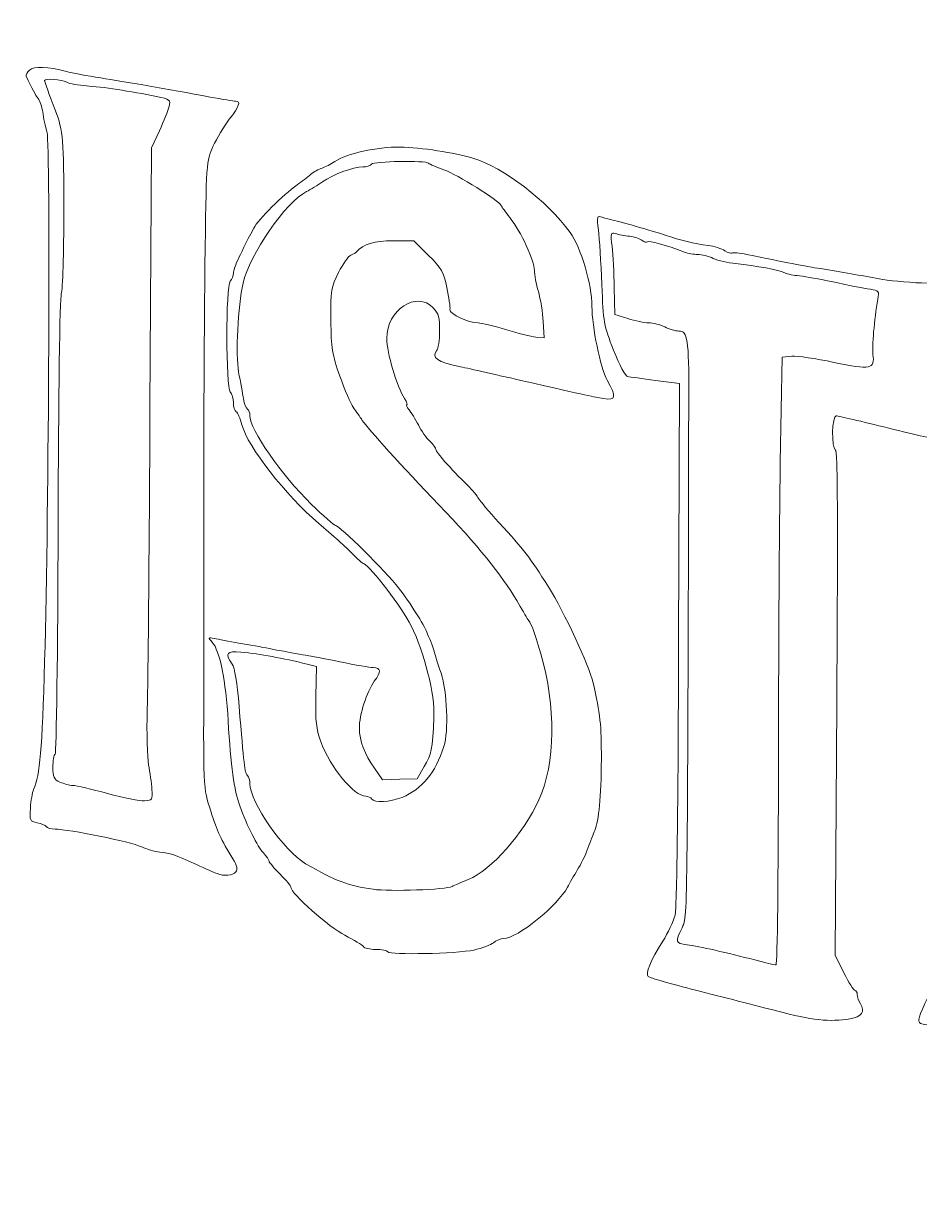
# Model space of a CAD drawing. Header units: centimetres. Extents: x -13.7 to 13.7, y -19.1 to 19.1.
# Drawn here: x 10.187 to 11.219, y -16.17 to -14.821 of the extents above; entities that cross this region are included whole.
import ezdxf

# ---------------------------------------------------------------- set-up
doc = ezdxf.new("R2010")
doc.units = ezdxf.units.CM
doc.header["$MEASUREMENT"] = 0
doc.layers.add('layer 1', color=7, linetype='Continuous')

msp = doc.modelspace()

# ---------------------------------------------------------------- linework, layer by layer
at = {"layer": 'layer 1', "lineweight": 9}
msp.add_open_spline([(8.04286, -12.09236), (8.04286, -12.09236), (8.04286, -17.0864), (8.04286, -17.0864), (8.04286, -17.0864), (8.04286, -17.0864), (9.95907, -17.0864), (9.95907, -17.0864), (9.95907, -17.0864), (9.96436, -17.32691), (10.16087, -17.51919), (10.40144, -17.51936), (10.40144, -17.51936), (10.64204, -17.5191), (10.83838, -17.32683), (10.84375, -17.0864), (10.84375, -17.0864), (10.84375, -17.0864), (12.78672, -17.0864), (12.78672, -17.0864), (12.78672, -17.0864), (12.78672, -17.0864), (12.78672, -12.09236), (12.78672, -12.09236), (12.78672, -12.09236), (12.78672, -12.09236), (8.04286, -12.09236), (8.04286, -12.09236)], degree=3, knots=[0, 0, 0, 0, 0.125, 0.125, 0.125, 0.125, 0.25, 0.25, 0.25, 0.25, 0.375, 0.375, 0.375, 0.375, 0.5, 0.5, 0.5, 0.5, 0.625, 0.625, 0.625, 0.625, 0.75, 0.75, 0.75, 0.75, 1, 1, 1, 1], dxfattribs=at)
at = {"layer": 'layer 1', "color": 2, "lineweight": 9}
for points, knots in [([(10.40967, -15.80028), (10.40706, -15.7993), (10.3964, -15.79459), (10.38599, -15.78986), (10.38599, -15.78986), (10.36028, -15.77816), (10.35614, -15.77676), (10.34368, -15.77547), (10.34368, -15.77547), (10.33775, -15.7749), (10.32798, -15.77205), (10.32204, -15.7692), (10.32204, -15.7692), (10.31089, -15.76391), (10.23864, -15.74918), (10.2231, -15.74901), (10.2231, -15.74901), (10.21837, -15.74901), (10.21383, -15.74772), (10.21294, -15.74618), (10.21294, -15.74618), (10.21196, -15.7447), (10.20723, -15.74268), (10.20244, -15.7417), (10.20244, -15.7417), (10.19413, -15.74008), (10.19373, -15.73918), (10.19463, -15.72477), (10.19463, -15.72477), (10.19519, -15.7164), (10.1969, -15.70671), (10.19836, -15.70321), (10.19836, -15.70321), (10.20586, -15.68571), (10.20812, -15.65929), (10.21106, -15.55506), (10.21106, -15.55506), (10.21594, -15.38403), (10.2179, -14.96198), (10.21383, -14.9467), (10.21383, -14.9467), (10.21196, -14.93978), (10.20975, -14.92911), (10.20886, -14.92301), (10.20886, -14.92301), (10.20796, -14.91699), (10.20552, -14.90991), (10.2035, -14.90731), (10.2035, -14.90731), (10.20039, -14.90333), (10.19665, -14.89624), (10.1899, -14.88152), (10.1899, -14.88152), (10.18942, -14.88037), (10.19104, -14.87729), (10.19365, -14.87477), (10.19365, -14.87477), (10.19861, -14.86979), (10.21472, -14.87038), (10.23629, -14.87623), (10.23629, -14.87623), (10.24239, -14.87785), (10.26012, -14.88119), (10.27565, -14.88363), (10.27565, -14.88363), (10.30356, -14.88787), (10.35182, -14.89633), (10.40177, -14.9056), (10.40177, -14.9056), (10.41569, -14.9082), (10.42879, -14.91033), (10.43098, -14.91041), (10.43098, -14.91041), (10.43741, -14.91049), (10.43554, -14.91585), (10.42383, -14.93124), (10.42383, -14.93124), (10.41773, -14.9392), (10.40925, -14.95328), (10.40502, -14.96263), (10.40502, -14.96263), (10.39729, -14.97939), (10.39729, -14.98037), (10.39575, -15.10023), (10.39575, -15.10023), (10.39494, -15.16661), (10.39429, -15.29256), (10.39444, -15.38011), (10.39444, -15.38011), (10.39461, -15.46768), (10.39461, -15.54495), (10.39461, -15.55195), (10.39461, -15.55195), (10.3938, -15.70394), (10.39363, -15.70125), (10.40242, -15.72818), (10.40242, -15.72818), (10.41039, -15.75276), (10.41381, -15.76033), (10.42798, -15.78345), (10.42798, -15.78345), (10.43285, -15.79148), (10.43375, -15.7954), (10.43123, -15.7984), (10.43123, -15.7984), (10.42773, -15.80265), (10.41812, -15.80346), (10.40967, -15.80028)], [0, 0, 0, 0, 0.0357143, 0.0357143, 0.0357143, 0.0357143, 0.0714286, 0.0714286, 0.0714286, 0.0714286, 0.1071429, 0.1071429, 0.1071429, 0.1071429, 0.1428571, 0.1428571, 0.1428571, 0.1428571, 0.1785714, 0.1785714, 0.1785714, 0.1785714, 0.2142857, 0.2142857, 0.2142857, 0.2142857, 0.25, 0.25, 0.25, 0.25, 0.2857143, 0.2857143, 0.2857143, 0.2857143, 0.3214286, 0.3214286, 0.3214286, 0.3214286, 0.3571429, 0.3571429, 0.3571429, 0.3571429, 0.3928571, 0.3928571, 0.3928571, 0.3928571, 0.4285714, 0.4285714, 0.4285714, 0.4285714, 0.4642857, 0.4642857, 0.4642857, 0.4642857, 0.5, 0.5, 0.5, 0.5, 0.5357143, 0.5357143, 0.5357143, 0.5357143, 0.5714286, 0.5714286, 0.5714286, 0.5714286, 0.6071429, 0.6071429, 0.6071429, 0.6071429, 0.6428571, 0.6428571, 0.6428571, 0.6428571, 0.6785714, 0.6785714, 0.6785714, 0.6785714, 0.7142857, 0.7142857, 0.7142857, 0.7142857, 0.75, 0.75, 0.75, 0.75, 0.7857143, 0.7857143, 0.7857143, 0.7857143, 0.8214286, 0.8214286, 0.8214286, 0.8214286, 0.8571429, 0.8571429, 0.8571429, 0.8571429, 0.8928571, 0.8928571, 0.8928571, 0.8928571, 0.9285714, 0.9285714, 0.9285714, 0.9285714, 1, 1, 1, 1]), ([(10.33464, -15.70321), (10.33416, -15.69629), (10.33245, -15.68353), (10.33083, -15.6749), (10.33083, -15.6749), (10.3292, -15.6662), (10.32854, -15.63779), (10.32929, -15.61183), (10.32929, -15.61183), (10.33018, -15.5858), (10.33156, -15.42944), (10.33245, -15.26434), (10.33245, -15.26434), (10.33245, -15.26434), (10.33416, -14.96411), (10.33416, -14.96411), (10.33416, -14.96411), (10.33416, -14.96411), (10.34335, -14.94441), (10.34335, -14.94441), (10.34335, -14.94441), (10.34833, -14.93351), (10.35336, -14.92097), (10.35451, -14.91651), (10.35451, -14.91651), (10.35636, -14.90885), (10.35564, -14.9082), (10.33977, -14.90495), (10.33977, -14.90495), (10.31056, -14.89885), (10.27632, -14.89373), (10.25914, -14.89275), (10.25914, -14.89275), (10.25012, -14.89219), (10.23987, -14.89031), (10.23652, -14.88852), (10.23652, -14.88852), (10.23041, -14.88518), (10.21106, -14.88387), (10.21106, -14.88673), (10.21106, -14.88673), (10.21106, -14.88802), (10.21635, -14.9026), (10.22358, -14.92147), (10.22358, -14.92147), (10.23228, -14.94409), (10.23318, -14.9549), (10.23318, -15.03732), (10.23318, -15.03732), (10.23318, -15.08516), (10.23181, -15.12781), (10.23026, -15.13203), (10.23026, -15.13203), (10.22856, -15.13643), (10.22699, -15.25051), (10.2266, -15.40029), (10.2266, -15.40029), (10.22619, -15.54366), (10.22464, -15.66172), (10.22319, -15.66262), (10.22319, -15.66262), (10.22173, -15.66351), (10.22058, -15.67026), (10.22058, -15.67768), (10.22058, -15.67768), (10.22058, -15.68905), (10.22179, -15.69174), (10.22864, -15.69484), (10.22864, -15.69484), (10.23302, -15.69686), (10.23978, -15.69857), (10.2436, -15.69873), (10.2436, -15.69873), (10.24735, -15.69882), (10.26541, -15.70296), (10.28363, -15.70794), (10.28363, -15.70794), (10.30186, -15.7129), (10.32098, -15.71673), (10.32619, -15.7164), (10.32619, -15.7164), (10.33514, -15.7159), (10.33554, -15.71525), (10.33472, -15.70321), (10.33472, -15.70321), (10.33472, -15.70321), (10.33464, -15.70321), (10.33464, -15.70321)], [0, 0, 0, 0, 0.0434783, 0.0434783, 0.0434783, 0.0434783, 0.0869565, 0.0869565, 0.0869565, 0.0869565, 0.1304348, 0.1304348, 0.1304348, 0.1304348, 0.173913, 0.173913, 0.173913, 0.173913, 0.2173913, 0.2173913, 0.2173913, 0.2173913, 0.2608696, 0.2608696, 0.2608696, 0.2608696, 0.3043478, 0.3043478, 0.3043478, 0.3043478, 0.3478261, 0.3478261, 0.3478261, 0.3478261, 0.3913043, 0.3913043, 0.3913043, 0.3913043, 0.4347826, 0.4347826, 0.4347826, 0.4347826, 0.4782609, 0.4782609, 0.4782609, 0.4782609, 0.5217391, 0.5217391, 0.5217391, 0.5217391, 0.5652174, 0.5652174, 0.5652174, 0.5652174, 0.6086957, 0.6086957, 0.6086957, 0.6086957, 0.6521739, 0.6521739, 0.6521739, 0.6521739, 0.6956522, 0.6956522, 0.6956522, 0.6956522, 0.7391304, 0.7391304, 0.7391304, 0.7391304, 0.7826087, 0.7826087, 0.7826087, 0.7826087, 0.826087, 0.826087, 0.826087, 0.826087, 0.8695652, 0.8695652, 0.8695652, 0.8695652, 0.9130435, 0.9130435, 0.9130435, 0.9130435, 1, 1, 1, 1]), ([(10.6064, -15.89034), (10.6055, -15.88888), (10.59926, -15.88768), (10.59248, -15.88768), (10.59248, -15.88768), (10.58574, -15.88768), (10.57938, -15.8862), (10.57826, -15.88441), (10.57826, -15.88441), (10.5772, -15.88261), (10.5676, -15.87676), (10.55693, -15.87139), (10.55693, -15.87139), (10.53904, -15.86237), (10.49477, -15.82306), (10.49477, -15.81623), (10.49477, -15.81623), (10.49477, -15.81469), (10.48915, -15.80777), (10.48224, -15.80086), (10.48224, -15.80086), (10.47541, -15.79401), (10.46972, -15.78726), (10.46963, -15.78588), (10.46963, -15.78588), (10.46963, -15.78449), (10.46662, -15.78026), (10.46303, -15.77636), (10.46303, -15.77636), (10.45637, -15.76937), (10.44424, -15.74521), (10.43579, -15.72217), (10.43579, -15.72217), (10.42935, -15.70453), (10.42537, -15.6758), (10.42252, -15.62446), (10.42252, -15.62446), (10.41984, -15.57768), (10.41292, -15.54341), (10.40413, -15.53364), (10.40413, -15.53364), (10.39909, -15.52812), (10.39917, -15.52787), (10.40659, -15.52941), (10.40659, -15.52941), (10.4109, -15.53022), (10.42358, -15.5326), (10.43489, -15.53462), (10.43489, -15.53462), (10.44612, -15.53658), (10.46174, -15.53943), (10.46955, -15.54097), (10.46955, -15.54097), (10.49534, -15.54585), (10.50894, -15.54839), (10.51365, -15.54903), (10.51365, -15.54903), (10.51625, -15.54935), (10.5331, -15.55262), (10.55108, -15.55626), (10.55108, -15.55626), (10.56906, -15.55993), (10.5863, -15.56295), (10.58949, -15.56295), (10.58949, -15.56295), (10.59876, -15.56295), (10.59917, -15.56757), (10.59086, -15.57874), (10.59086, -15.57874), (10.58207, -15.59078), (10.57353, -15.61738), (10.57361, -15.63283), (10.57361, -15.63283), (10.5737, -15.64716), (10.57964, -15.66278), (10.59094, -15.67872), (10.59094, -15.67872), (10.59094, -15.67872), (10.60038, -15.69207), (10.60038, -15.69207), (10.60038, -15.69207), (10.60038, -15.69207), (10.62023, -15.69159), (10.62023, -15.69159), (10.62023, -15.69159), (10.62023, -15.69159), (10.64016, -15.69109), (10.64016, -15.69109), (10.64016, -15.69109), (10.64016, -15.69109), (10.64839, -15.67701), (10.64839, -15.67701), (10.64839, -15.67701), (10.6566, -15.66301), (10.65766, -15.65789), (10.65953, -15.6199), (10.65953, -15.6199), (10.66076, -15.59442), (10.64856, -15.5452), (10.63333, -15.51477), (10.63333, -15.51477), (10.62342, -15.49476), (10.58639, -15.44626), (10.57907, -15.44358), (10.57907, -15.44358), (10.57728, -15.44293), (10.57101, -15.43739), (10.56508, -15.43128), (10.56508, -15.43128), (10.55922, -15.42518), (10.54197, -15.40973), (10.52692, -15.39696), (10.52692, -15.39696), (10.48842, -15.36426), (10.44514, -15.30869), (10.43831, -15.2833), (10.43831, -15.2833), (10.43635, -15.27605), (10.43335, -15.26922), (10.43164, -15.26815), (10.43164, -15.26815), (10.42993, -15.2672), (10.42854, -15.26238), (10.42854, -15.25765), (10.42854, -15.25765), (10.42854, -15.25295), (10.42692, -15.2474), (10.42487, -15.24539), (10.42487, -15.24539), (10.41975, -15.24018), (10.41966, -15.12301), (10.42487, -15.1178), (10.42487, -15.1178), (10.42692, -15.11577), (10.42862, -15.11145), (10.42862, -15.10829), (10.42862, -15.10829), (10.42862, -15.10308), (10.43383, -15.09144), (10.45189, -15.05678), (10.45189, -15.05678), (10.45702, -15.04684), (10.48582, -15.01811), (10.50209, -15.00658), (10.50209, -15.00658), (10.50707, -15.00317), (10.51398, -14.99787), (10.51748, -14.99485), (10.51748, -14.99485), (10.52107, -14.99194), (10.52692, -14.98852), (10.53067, -14.98737), (10.53067, -14.98737), (10.53431, -14.98623), (10.54091, -14.9829), (10.54523, -14.97996), (10.54523, -14.97996), (10.55914, -14.97061), (10.5938, -14.96296), (10.6209, -14.96329), (10.6209, -14.96329), (10.64366, -14.96361), (10.68395, -14.96979), (10.70444, -14.97606), (10.70444, -14.97606), (10.74025, -14.98712), (10.78924, -15.02456), (10.81665, -15.06182), (10.81665, -15.06182), (10.82869, -15.07825), (10.84154, -15.12212), (10.84154, -15.14668), (10.84154, -15.14668), (10.84154, -15.17028), (10.85131, -15.21748), (10.85912, -15.23162), (10.85912, -15.23162), (10.8701, -15.25149), (10.86937, -15.2553), (10.85489, -15.25295), (10.85489, -15.25295), (10.84179, -15.25082), (10.84171, -15.25082), (10.75962, -15.23204), (10.75962, -15.23204), (10.72748, -15.22464), (10.69559, -15.21748), (10.68865, -15.21608), (10.68865, -15.21608), (10.66393, -15.21104), (10.6562, -15.20575), (10.66256, -15.1981), (10.66256, -15.1981), (10.66441, -15.19583), (10.66605, -15.1855), (10.66612, -15.17524), (10.66612, -15.17524), (10.6662, -15.15978), (10.66499, -15.15515), (10.65881, -15.14855), (10.65881, -15.14855), (10.6396, -15.12814), (10.60511, -15.15084), (10.60511, -15.18388), (10.60511, -15.18388), (10.60511, -15.19973), (10.61706, -15.23985), (10.62569, -15.25303), (10.62569, -15.25303), (10.62829, -15.25709), (10.62952, -15.26034), (10.62838, -15.26034), (10.62838, -15.26034), (10.62714, -15.26034), (10.62829, -15.26286), (10.63081, -15.26588), (10.63081, -15.26588), (10.63333, -15.2689), (10.63814, -15.27677), (10.64156, -15.28338), (10.64156, -15.28338), (10.64489, -15.28996), (10.65091, -15.29844), (10.65475, -15.30208), (10.65475, -15.30208), (10.65864, -15.30575), (10.66189, -15.31014), (10.66189, -15.31177), (10.66189, -15.31177), (10.66189, -15.31471), (10.67841, -15.33341), (10.69843, -15.35317), (10.69843, -15.35317), (10.7038, -15.35847), (10.70949, -15.36515), (10.71104, -15.36807), (10.71104, -15.36807), (10.71259, -15.37092), (10.72308, -15.38338), (10.7344, -15.39564), (10.7344, -15.39564), (10.76385, -15.42787), (10.76987, -15.43568), (10.79134, -15.46986), (10.79134, -15.46986), (10.80965, -15.49907), (10.83812, -15.56009), (10.84285, -15.58036), (10.84285, -15.58036), (10.85114, -15.61623), (10.85254, -15.62924), (10.85237, -15.66855), (10.85237, -15.66855), (10.85212, -15.71273), (10.84968, -15.73868), (10.84481, -15.75058), (10.84481, -15.75058), (10.84333, -15.75399), (10.83975, -15.76326), (10.83692, -15.77107), (10.83692, -15.77107), (10.83406, -15.7788), (10.82852, -15.7902), (10.82471, -15.79621), (10.82471, -15.79621), (10.82088, -15.80232), (10.81576, -15.81119), (10.81332, -15.81598), (10.81332, -15.81598), (10.80282, -15.83673), (10.75523, -15.87505), (10.74008, -15.87505), (10.74008, -15.87505), (10.73636, -15.87505), (10.73089, -15.87726), (10.72796, -15.87993), (10.72796, -15.87993), (10.72496, -15.88261), (10.71494, -15.88636), (10.70559, -15.88832), (10.70559, -15.88832), (10.68518, -15.89263), (10.60878, -15.89417), (10.6064, -15.89034)], [0, 0, 0, 0, 0.0138889, 0.0138889, 0.0138889, 0.0138889, 0.0277778, 0.0277778, 0.0277778, 0.0277778, 0.0416667, 0.0416667, 0.0416667, 0.0416667, 0.0555556, 0.0555556, 0.0555556, 0.0555556, 0.0694444, 0.0694444, 0.0694444, 0.0694444, 0.0833333, 0.0833333, 0.0833333, 0.0833333, 0.0972222, 0.0972222, 0.0972222, 0.0972222, 0.1111111, 0.1111111, 0.1111111, 0.1111111, 0.125, 0.125, 0.125, 0.125, 0.1388889, 0.1388889, 0.1388889, 0.1388889, 0.1527778, 0.1527778, 0.1527778, 0.1527778, 0.1666667, 0.1666667, 0.1666667, 0.1666667, 0.1805556, 0.1805556, 0.1805556, 0.1805556, 0.1944444, 0.1944444, 0.1944444, 0.1944444, 0.2083333, 0.2083333, 0.2083333, 0.2083333, 0.2222222, 0.2222222, 0.2222222, 0.2222222, 0.2361111, 0.2361111, 0.2361111, 0.2361111, 0.25, 0.25, 0.25, 0.25, 0.2638889, 0.2638889, 0.2638889, 0.2638889, 0.2777778, 0.2777778, 0.2777778, 0.2777778, 0.2916667, 0.2916667, 0.2916667, 0.2916667, 0.3055556, 0.3055556, 0.3055556, 0.3055556, 0.3194444, 0.3194444, 0.3194444, 0.3194444, 0.3333333, 0.3333333, 0.3333333, 0.3333333, 0.3472222, 0.3472222, 0.3472222, 0.3472222, 0.3611111, 0.3611111, 0.3611111, 0.3611111, 0.375, 0.375, 0.375, 0.375, 0.3888889, 0.3888889, 0.3888889, 0.3888889, 0.4027778, 0.4027778, 0.4027778, 0.4027778, 0.4166667, 0.4166667, 0.4166667, 0.4166667, 0.4305556, 0.4305556, 0.4305556, 0.4305556, 0.4444444, 0.4444444, 0.4444444, 0.4444444, 0.4583333, 0.4583333, 0.4583333, 0.4583333, 0.4722222, 0.4722222, 0.4722222, 0.4722222, 0.4861111, 0.4861111, 0.4861111, 0.4861111, 0.5, 0.5, 0.5, 0.5, 0.5138889, 0.5138889, 0.5138889, 0.5138889, 0.5277778, 0.5277778, 0.5277778, 0.5277778, 0.5416667, 0.5416667, 0.5416667, 0.5416667, 0.5555556, 0.5555556, 0.5555556, 0.5555556, 0.5694444, 0.5694444, 0.5694444, 0.5694444, 0.5833333, 0.5833333, 0.5833333, 0.5833333, 0.5972222, 0.5972222, 0.5972222, 0.5972222, 0.6111111, 0.6111111, 0.6111111, 0.6111111, 0.625, 0.625, 0.625, 0.625, 0.6388889, 0.6388889, 0.6388889, 0.6388889, 0.6527778, 0.6527778, 0.6527778, 0.6527778, 0.6666667, 0.6666667, 0.6666667, 0.6666667, 0.6805556, 0.6805556, 0.6805556, 0.6805556, 0.6944444, 0.6944444, 0.6944444, 0.6944444, 0.7083333, 0.7083333, 0.7083333, 0.7083333, 0.7222222, 0.7222222, 0.7222222, 0.7222222, 0.7361111, 0.7361111, 0.7361111, 0.7361111, 0.75, 0.75, 0.75, 0.75, 0.7638889, 0.7638889, 0.7638889, 0.7638889, 0.7777778, 0.7777778, 0.7777778, 0.7777778, 0.7916667, 0.7916667, 0.7916667, 0.7916667, 0.8055556, 0.8055556, 0.8055556, 0.8055556, 0.8194444, 0.8194444, 0.8194444, 0.8194444, 0.8333333, 0.8333333, 0.8333333, 0.8333333, 0.8472222, 0.8472222, 0.8472222, 0.8472222, 0.8611111, 0.8611111, 0.8611111, 0.8611111, 0.875, 0.875, 0.875, 0.875, 0.8888889, 0.8888889, 0.8888889, 0.8888889, 0.9027778, 0.9027778, 0.9027778, 0.9027778, 0.9166667, 0.9166667, 0.9166667, 0.9166667, 0.9305556, 0.9305556, 0.9305556, 0.9305556, 0.9444444, 0.9444444, 0.9444444, 0.9444444, 0.9583333, 0.9583333, 0.9583333, 0.9583333, 0.9722222, 0.9722222, 0.9722222, 0.9722222, 1, 1, 1, 1]), ([(10.68061, -15.81508), (10.6833, -15.81371), (10.69159, -15.81013), (10.69907, -15.80702), (10.69907, -15.80702), (10.72586, -15.79597), (10.76245, -15.75472), (10.78045, -15.71525), (10.78045, -15.71525), (10.79957, -15.67351), (10.80038, -15.60688), (10.78255, -15.54716), (10.78255, -15.54716), (10.77345, -15.51664), (10.77328, -15.51631), (10.76807, -15.50777), (10.76807, -15.50777), (10.76595, -15.50436), (10.7601, -15.49444), (10.75497, -15.48573), (10.75497, -15.48573), (10.73764, -15.45612), (10.70934, -15.42129), (10.66516, -15.3754), (10.66516, -15.3754), (10.6235, -15.33204), (10.5837, -15.28809), (10.57703, -15.27817), (10.57703, -15.27817), (10.57426, -15.27403), (10.56955, -15.2672), (10.56662, -15.26303), (10.56662, -15.26303), (10.56362, -15.25888), (10.5567, -15.24278), (10.55116, -15.22731), (10.55116, -15.22731), (10.54229, -15.20225), (10.54114, -15.19517), (10.54083, -15.16255), (10.54083, -15.16255), (10.5405, -15.12797), (10.541, -15.12487), (10.5497, -15.1077), (10.5497, -15.1077), (10.55474, -15.09771), (10.56116, -15.08867), (10.56385, -15.08769), (10.56385, -15.08769), (10.56662, -15.08665), (10.56955, -15.085), (10.57045, -15.08396), (10.57045, -15.08396), (10.57784, -15.07517), (10.59103, -15.07117), (10.61284, -15.07117), (10.61284, -15.07117), (10.61284, -15.07117), (10.63652, -15.07117), (10.63652, -15.07117), (10.63652, -15.07117), (10.63652, -15.07117), (10.65344, -15.08811), (10.65344, -15.08811), (10.65344, -15.08811), (10.66833, -15.103), (10.67085, -15.10748), (10.67451, -15.12512), (10.67451, -15.12512), (10.67678, -15.13618), (10.67841, -15.14757), (10.67801, -15.15034), (10.67801, -15.15034), (10.67737, -15.15555), (10.69892, -15.16579), (10.71063, -15.16579), (10.71063, -15.16579), (10.71396, -15.16579), (10.72813, -15.16921), (10.74212, -15.17346), (10.74212, -15.17346), (10.75604, -15.17769), (10.77174, -15.18158), (10.77695, -15.18215), (10.77695, -15.18215), (10.77695, -15.18215), (10.78638, -15.18313), (10.78638, -15.18313), (10.78638, -15.18313), (10.78638, -15.18313), (10.78532, -15.16417), (10.78532, -15.16417), (10.78532, -15.16417), (10.78484, -15.15376), (10.78232, -15.1383), (10.77987, -15.12976), (10.77987, -15.12976), (10.77734, -15.12122), (10.77532, -15.11022), (10.77532, -15.10535), (10.77532, -15.10535), (10.77532, -15.09429), (10.75945, -15.06011), (10.74708, -15.04457), (10.74708, -15.04457), (10.74204, -15.03822), (10.73748, -15.03188), (10.73692, -15.03049), (10.73692, -15.03049), (10.73487, -15.02512), (10.68599, -14.99469), (10.6711, -14.98941), (10.6711, -14.98941), (10.66256, -14.9864), (10.65458, -14.98306), (10.65344, -14.98183), (10.65344, -14.98183), (10.6501, -14.9785), (10.58988, -14.97948), (10.58778, -14.98298), (10.58778, -14.98298), (10.58672, -14.98468), (10.58207, -14.98606), (10.57745, -14.98606), (10.57745, -14.98606), (10.5667, -14.98606), (10.54318, -14.99485), (10.53106, -15.00339), (10.53106, -15.00339), (10.52585, -15.00706), (10.51756, -15.01203), (10.51267, -15.01455), (10.51267, -15.01455), (10.48901, -15.02635), (10.44685, -15.08721), (10.4396, -15.12008), (10.4396, -15.12008), (10.43366, -15.14668), (10.43098, -15.20217), (10.43456, -15.22226), (10.43456, -15.22226), (10.4366, -15.23366), (10.43912, -15.24766), (10.4401, -15.25328), (10.4401, -15.25328), (10.44108, -15.25897), (10.44318, -15.26434), (10.44475, -15.26532), (10.44475, -15.26532), (10.44629, -15.26622), (10.44749, -15.26955), (10.44749, -15.27263), (10.44749, -15.27263), (10.44749, -15.28859), (10.48411, -15.3413), (10.51821, -15.37459), (10.51821, -15.37459), (10.53204, -15.388), (10.54458, -15.39909), (10.54604, -15.39909), (10.54604, -15.39909), (10.55052, -15.39909), (10.6047, -15.4527), (10.61885, -15.47116), (10.61885, -15.47116), (10.63213, -15.48842), (10.64806, -15.5134), (10.65125, -15.52202), (10.65125, -15.52202), (10.6522, -15.52454), (10.65433, -15.52958), (10.65587, -15.533), (10.65587, -15.533), (10.65749, -15.53649), (10.65945, -15.5422), (10.66027, -15.54562), (10.66027, -15.54562), (10.66108, -15.54912), (10.66435, -15.55976), (10.66768, -15.56928), (10.66768, -15.56928), (10.67476, -15.58996), (10.67662, -15.63641), (10.67101, -15.65366), (10.67101, -15.65366), (10.66099, -15.68451), (10.64587, -15.70296), (10.62283, -15.71242), (10.62283, -15.71242), (10.60909, -15.71802), (10.5907, -15.719), (10.58778, -15.71427), (10.58778, -15.71427), (10.58672, -15.71257), (10.5837, -15.71111), (10.58118, -15.71111), (10.58118, -15.71111), (10.56734, -15.71111), (10.54083, -15.6788), (10.52896, -15.64747), (10.52896, -15.64747), (10.52389, -15.63406), (10.52285, -15.62462), (10.5235, -15.5963), (10.5235, -15.5963), (10.5235, -15.5963), (10.52431, -15.56155), (10.52431, -15.56155), (10.52431, -15.56155), (10.52431, -15.56155), (10.51348, -15.55895), (10.51348, -15.55895), (10.51348, -15.55895), (10.48526, -15.55203), (10.45953, -15.54733), (10.43725, -15.54504), (10.43725, -15.54504), (10.42081, -15.54324), (10.41838, -15.54651), (10.427, -15.55881), (10.427, -15.55881), (10.43008, -15.56317), (10.43293, -15.5802), (10.43514, -15.60761), (10.43514, -15.60761), (10.44043, -15.67449), (10.44164, -15.68417), (10.44466, -15.68734), (10.44466, -15.68734), (10.44629, -15.68898), (10.44749, -15.69313), (10.44749, -15.69655), (10.44749, -15.69655), (10.44749, -15.71811), (10.48671, -15.77441), (10.51177, -15.78888), (10.51177, -15.78888), (10.54587, -15.80867), (10.56035, -15.81411), (10.5894, -15.81834), (10.5894, -15.81834), (10.60884, -15.82111), (10.6732, -15.81883), (10.6807, -15.81508), (10.6807, -15.81508), (10.6807, -15.81508), (10.68061, -15.81508), (10.68061, -15.81508)], [0, 0, 0, 0, 0.015873, 0.015873, 0.015873, 0.015873, 0.031746, 0.031746, 0.031746, 0.031746, 0.047619, 0.047619, 0.047619, 0.047619, 0.0634921, 0.0634921, 0.0634921, 0.0634921, 0.0793651, 0.0793651, 0.0793651, 0.0793651, 0.0952381, 0.0952381, 0.0952381, 0.0952381, 0.1111111, 0.1111111, 0.1111111, 0.1111111, 0.1269841, 0.1269841, 0.1269841, 0.1269841, 0.1428571, 0.1428571, 0.1428571, 0.1428571, 0.1587302, 0.1587302, 0.1587302, 0.1587302, 0.1746032, 0.1746032, 0.1746032, 0.1746032, 0.1904762, 0.1904762, 0.1904762, 0.1904762, 0.2063492, 0.2063492, 0.2063492, 0.2063492, 0.2222222, 0.2222222, 0.2222222, 0.2222222, 0.2380952, 0.2380952, 0.2380952, 0.2380952, 0.2539683, 0.2539683, 0.2539683, 0.2539683, 0.2698413, 0.2698413, 0.2698413, 0.2698413, 0.2857143, 0.2857143, 0.2857143, 0.2857143, 0.3015873, 0.3015873, 0.3015873, 0.3015873, 0.3174603, 0.3174603, 0.3174603, 0.3174603, 0.3333333, 0.3333333, 0.3333333, 0.3333333, 0.3492063, 0.3492063, 0.3492063, 0.3492063, 0.3650794, 0.3650794, 0.3650794, 0.3650794, 0.3809524, 0.3809524, 0.3809524, 0.3809524, 0.3968254, 0.3968254, 0.3968254, 0.3968254, 0.4126984, 0.4126984, 0.4126984, 0.4126984, 0.4285714, 0.4285714, 0.4285714, 0.4285714, 0.4444444, 0.4444444, 0.4444444, 0.4444444, 0.4603175, 0.4603175, 0.4603175, 0.4603175, 0.4761905, 0.4761905, 0.4761905, 0.4761905, 0.4920635, 0.4920635, 0.4920635, 0.4920635, 0.5079365, 0.5079365, 0.5079365, 0.5079365, 0.5238095, 0.5238095, 0.5238095, 0.5238095, 0.5396825, 0.5396825, 0.5396825, 0.5396825, 0.5555556, 0.5555556, 0.5555556, 0.5555556, 0.5714286, 0.5714286, 0.5714286, 0.5714286, 0.5873016, 0.5873016, 0.5873016, 0.5873016, 0.6031746, 0.6031746, 0.6031746, 0.6031746, 0.6190476, 0.6190476, 0.6190476, 0.6190476, 0.6349206, 0.6349206, 0.6349206, 0.6349206, 0.6507937, 0.6507937, 0.6507937, 0.6507937, 0.6666667, 0.6666667, 0.6666667, 0.6666667, 0.6825397, 0.6825397, 0.6825397, 0.6825397, 0.6984127, 0.6984127, 0.6984127, 0.6984127, 0.7142857, 0.7142857, 0.7142857, 0.7142857, 0.7301587, 0.7301587, 0.7301587, 0.7301587, 0.7460317, 0.7460317, 0.7460317, 0.7460317, 0.7619048, 0.7619048, 0.7619048, 0.7619048, 0.7777778, 0.7777778, 0.7777778, 0.7777778, 0.7936508, 0.7936508, 0.7936508, 0.7936508, 0.8095238, 0.8095238, 0.8095238, 0.8095238, 0.8253968, 0.8253968, 0.8253968, 0.8253968, 0.8412698, 0.8412698, 0.8412698, 0.8412698, 0.8571429, 0.8571429, 0.8571429, 0.8571429, 0.8730159, 0.8730159, 0.8730159, 0.8730159, 0.8888889, 0.8888889, 0.8888889, 0.8888889, 0.9047619, 0.9047619, 0.9047619, 0.9047619, 0.9206349, 0.9206349, 0.9206349, 0.9206349, 0.9365079, 0.9365079, 0.9365079, 0.9365079, 0.952381, 0.952381, 0.952381, 0.952381, 0.968254, 0.968254, 0.968254, 0.968254, 1, 1, 1, 1]), ([(11.32697, -15.97886), (11.31224, -15.97758), (11.28318, -15.97634), (11.26236, -15.9762), (11.26236, -15.9762), (11.24153, -15.97603), (11.22248, -15.97449), (11.21997, -15.97293), (11.21997, -15.97293), (11.21616, -15.97049), (11.2177, -15.96537), (11.22892, -15.94227), (11.22892, -15.94227), (11.23632, -15.92696), (11.2439, -15.91167), (11.24569, -15.90834), (11.24569, -15.90834), (11.25569, -15.88978), (11.25765, -15.84291), (11.25936, -15.58817), (11.25936, -15.58817), (11.26008, -15.48157), (11.26131, -15.36401), (11.26213, -15.32691), (11.26213, -15.32691), (11.26311, -15.28638), (11.26252, -15.25726), (11.26064, -15.25384), (11.26064, -15.25384), (11.25871, -15.25009), (11.25871, -15.2474), (11.26073, -15.2462), (11.26073, -15.2462), (11.264, -15.24416), (11.26342, -15.23358), (11.25984, -15.22999), (11.25984, -15.22999), (11.25863, -15.22878), (11.25927, -15.22593), (11.26115, -15.22357), (11.26115, -15.22357), (11.26367, -15.22056), (11.26375, -15.21683), (11.26139, -15.21073), (11.26139, -15.21073), (11.25961, -15.20591), (11.25723, -15.1981), (11.25625, -15.1934), (11.25625, -15.1934), (11.25521, -15.18859), (11.25227, -15.18469), (11.24967, -15.18469), (11.24967, -15.18469), (11.24706, -15.18469), (11.24502, -15.18192), (11.24502, -15.17858), (11.24502, -15.17858), (11.24502, -15.16549), (11.23942, -15.16996), (11.2355, -15.18623), (11.2355, -15.18623), (11.23111, -15.20454), (11.23307, -15.25474), (11.23917, -15.28338), (11.23917, -15.28338), (11.24097, -15.29175), (11.24186, -15.29917), (11.24113, -15.29989), (11.24113, -15.29989), (11.2404, -15.30063), (11.21453, -15.29486), (11.18352, -15.28713), (11.18352, -15.28713), (11.15252, -15.27932), (11.12534, -15.27296), (11.12307, -15.27296), (11.12307, -15.27296), (11.11794, -15.27296), (11.11713, -15.30933), (11.12226, -15.3125), (11.12226, -15.3125), (11.12453, -15.31389), (11.12495, -15.40192), (11.12355, -15.60436), (11.12355, -15.60436), (11.12355, -15.60436), (11.12161, -15.89417), (11.12161, -15.89417), (11.12161, -15.89417), (11.12161, -15.89417), (11.13178, -15.91461), (11.13178, -15.91461), (11.13178, -15.91461), (11.13746, -15.92575), (11.14325, -15.93494), (11.14463, -15.93494), (11.14463, -15.93494), (11.14609, -15.93494), (11.14723, -15.93706), (11.14723, -15.93967), (11.14723, -15.93967), (11.14723, -15.94235), (11.14894, -15.94706), (11.15089, -15.95031), (11.15089, -15.95031), (11.1565, -15.95927), (11.15227, -15.96528), (11.13886, -15.96758), (11.13886, -15.96758), (11.11534, -15.97139), (11.09483, -15.96928), (11.05431, -15.95854), (11.05431, -15.95854), (11.03177, -15.9526), (10.98987, -15.94185), (10.96131, -15.93461), (10.96131, -15.93461), (10.93267, -15.92738), (10.90803, -15.92029), (10.90649, -15.91892), (10.90649, -15.91892), (10.90282, -15.91565), (10.90909, -15.90028), (10.92307, -15.87822), (10.92307, -15.87822), (10.92909, -15.86878), (10.93544, -15.85529), (10.93723, -15.84829), (10.93723, -15.84829), (10.93935, -15.84022), (10.94081, -15.72673), (10.94138, -15.53568), (10.94138, -15.53568), (10.94138, -15.53568), (10.94235, -15.23578), (10.94235, -15.23578), (10.94235, -15.23578), (10.94235, -15.23578), (10.91478, -15.23204), (10.91478, -15.23204), (10.91478, -15.23204), (10.89964, -15.22991), (10.88516, -15.22806), (10.88272, -15.22773), (10.88272, -15.22773), (10.88012, -15.22747), (10.8732, -15.21445), (10.86645, -15.19729), (10.86645, -15.19729), (10.85529, -15.16898), (10.85456, -15.1649), (10.85294, -15.12162), (10.85294, -15.12162), (10.85196, -15.09648), (10.85016, -15.06834), (10.84904, -15.05905), (10.84904, -15.05905), (10.84708, -15.04295), (10.84725, -15.04222), (10.85343, -15.04415), (10.85343, -15.04415), (10.85702, -15.0453), (10.86254, -15.04676), (10.8657, -15.04751), (10.8657, -15.04751), (10.87458, -15.04936), (10.91763, -15.06174), (10.92819, -15.0654), (10.92819, -15.0654), (10.94154, -15.07004), (10.96075, -15.07458), (10.97539, -15.07654), (10.97539, -15.07654), (10.98231, -15.07752), (10.99093, -15.08029), (10.99459, -15.08265), (10.99459, -15.08265), (10.99826, -15.085), (11.00193, -15.08623), (11.00282, -15.08542), (11.00282, -15.08542), (11.0037, -15.08452), (11.01136, -15.08525), (11.0199, -15.08696), (11.0199, -15.08696), (11.06366, -15.09592), (11.0876, -15.10056), (11.10476, -15.10331), (11.10476, -15.10331), (11.12965, -15.10731), (11.15123, -15.11104), (11.17254, -15.11512), (11.17254, -15.11512), (11.18206, -15.11691), (11.20403, -15.11901), (11.22136, -15.11983), (11.22136, -15.11983), (11.26406, -15.1217), (11.34959, -15.12747), (11.39001, -15.13122), (11.39001, -15.13122), (11.40824, -15.13284), (11.4403, -15.13424), (11.46138, -15.13424), (11.46138, -15.13424), (11.49148, -15.13424), (11.50043, -15.13522), (11.50354, -15.13895), (11.50354, -15.13895), (11.50614, -15.14222), (11.50637, -15.14497), (11.50435, -15.14766), (11.50435, -15.14766), (11.49344, -15.16125), (11.49506, -15.22755), (11.50637, -15.2313), (11.50637, -15.2313), (11.50824, -15.23195), (11.50987, -15.23789), (11.50987, -15.24449), (11.50987, -15.24449), (11.50987, -15.25124), (11.51191, -15.25807), (11.5146, -15.26034), (11.5146, -15.26034), (11.5172, -15.26247), (11.5193, -15.26653), (11.5193, -15.2693), (11.5193, -15.2693), (11.5193, -15.27817), (11.52697, -15.30762), (11.52924, -15.30762), (11.52924, -15.30762), (11.53314, -15.30762), (11.54421, -15.2427), (11.54576, -15.21064), (11.54576, -15.21064), (11.54632, -15.19973), (11.54763, -15.18996), (11.54876, -15.18883), (11.54876, -15.18883), (11.5522, -15.18542), (11.55105, -15.17305), (11.54609, -15.15832), (11.54609, -15.15832), (11.54349, -15.15059), (11.54209, -15.14222), (11.54307, -15.13968), (11.54307, -15.13968), (11.54576, -15.13276), (11.57952, -15.12822), (11.66586, -15.12301), (11.66586, -15.12301), (11.67977, -15.1222), (11.69881, -15.12008), (11.70825, -15.11845), (11.70825, -15.11845), (11.7176, -15.11675), (11.73622, -15.11535), (11.74965, -15.11535), (11.74965, -15.11535), (11.763, -15.11535), (11.78529, -15.11316), (11.79912, -15.11056), (11.79912, -15.11056), (11.81702, -15.10714), (11.8267, -15.10664), (11.83255, -15.10894), (11.83255, -15.10894), (11.84306, -15.11291), (11.8433, -15.12243), (11.83297, -15.1292), (11.83297, -15.1292), (11.82858, -15.13203), (11.82508, -15.13651), (11.82508, -15.13903), (11.82508, -15.13903), (11.82508, -15.14163), (11.82378, -15.14368), (11.82231, -15.14368), (11.82231, -15.14368), (11.81931, -15.14368), (11.81222, -15.16199), (11.79848, -15.20518), (11.79848, -15.20518), (11.79229, -15.22464), (11.78815, -15.33943), (11.78375, -15.6134), (11.78375, -15.6134), (11.78205, -15.71827), (11.77984, -15.81892), (11.77894, -15.83698), (11.77894, -15.83698), (11.77773, -15.86147), (11.77854, -15.8727), (11.78187, -15.88115), (11.78187, -15.88115), (11.7844, -15.88734), (11.78913, -15.89938), (11.79237, -15.90784), (11.79237, -15.90784), (11.79563, -15.91638), (11.79994, -15.92396), (11.80206, -15.9246), (11.80206, -15.9246), (11.8132, -15.92835), (11.84216, -15.82623), (11.85355, -15.74268), (11.85355, -15.74268), (11.85509, -15.73137), (11.85713, -15.71648), (11.85803, -15.70957), (11.85803, -15.70957), (11.85901, -15.70265), (11.86186, -15.68555), (11.86438, -15.67172), (11.86438, -15.67172), (11.8669, -15.6578), (11.86976, -15.63764), (11.87071, -15.62689), (11.87071, -15.62689), (11.87169, -15.61608), (11.87365, -15.60402), (11.87511, -15.60005), (11.87511, -15.60005), (11.87659, -15.59613), (11.87804, -15.58386), (11.8783, -15.5727), (11.8783, -15.5727), (11.87852, -15.56163), (11.8795, -15.55147), (11.88032, -15.55024), (11.88032, -15.55024), (11.88113, -15.54895), (11.88253, -15.54243), (11.88342, -15.53577), (11.88342, -15.53577), (11.88504, -15.52398), (11.88894, -15.49996), (11.88969, -15.49679), (11.88969, -15.49679), (11.89139, -15.48963), (11.89457, -15.46662), (11.89602, -15.45107), (11.89602, -15.45107), (11.897, -15.44066), (11.89921, -15.42683), (11.901, -15.42022), (11.901, -15.42022), (11.90271, -15.41373), (11.90327, -15.40696), (11.90221, -15.40519), (11.90221, -15.40519), (11.90114, -15.40346), (11.90189, -15.39737), (11.90369, -15.39167), (11.90369, -15.39167), (11.90554, -15.38599), (11.90767, -15.37255), (11.90839, -15.36188), (11.90839, -15.36188), (11.90913, -15.35124), (11.91052, -15.34114), (11.9115, -15.33951), (11.9115, -15.33951), (11.91254, -15.33789), (11.91416, -15.32756), (11.91522, -15.31658), (11.91522, -15.31658), (11.9162, -15.30566), (11.91758, -15.29575), (11.91825, -15.29469), (11.91825, -15.29469), (11.91889, -15.29354), (11.92027, -15.28573), (11.92125, -15.27727), (11.92125, -15.27727), (11.92214, -15.26882), (11.92435, -15.25059), (11.92614, -15.23668), (11.92614, -15.23668), (11.92955, -15.20924), (11.93216, -15.17867), (11.93216, -15.16499), (11.93216, -15.16499), (11.93216, -15.1549), (11.92402, -15.13937), (11.90669, -15.11625), (11.90669, -15.11625), (11.89319, -15.09827), (11.89171, -15.09331), (11.89969, -15.09331), (11.89969, -15.09331), (11.90515, -15.09331), (11.91262, -15.09135), (11.94054, -15.08256), (11.94054, -15.08256), (11.94949, -15.07979), (11.95999, -15.07752), (11.96396, -15.07752), (11.96396, -15.07752), (11.96794, -15.07752), (11.97553, -15.07623), (11.9809, -15.07458), (11.9809, -15.07458), (11.98617, -15.07296), (11.99627, -15.07019), (12.00319, -15.06848), (12.00319, -15.06848), (12.0101, -15.06677), (12.02572, -15.0628), (12.03785, -15.05963), (12.03785, -15.05963), (12.04997, -15.05645), (12.06136, -15.05384), (12.06307, -15.05376), (12.06307, -15.05376), (12.06478, -15.05361), (12.06917, -15.05196), (12.07276, -15.04995), (12.07276, -15.04995), (12.07634, -15.04799), (12.0834, -15.04644), (12.08855, -15.04653), (12.08855, -15.04653), (12.09359, -15.0467), (12.10417, -15.04432), (12.1119, -15.04141), (12.1119, -15.04141), (12.1197, -15.03838), (12.12962, -15.03522), (12.13402, -15.03424), (12.13402, -15.03424), (12.13833, -15.03334), (12.14329, -15.03147), (12.14499, -15.03026), (12.14499, -15.03026), (12.14997, -15.02668), (12.16811, -15.02391), (12.17332, -15.02593), (12.17332, -15.02593), (12.17959, -15.02831), (12.17934, -15.0322), (12.17234, -15.04238), (12.17234, -15.04238), (12.1638, -15.05482), (12.15289, -15.08606), (12.15289, -15.0981), (12.15289, -15.0981), (12.15289, -15.10389), (12.15151, -15.1095), (12.14972, -15.11064), (12.14972, -15.11064), (12.14549, -15.11325), (12.14589, -15.18663), (12.15028, -15.21462), (12.15028, -15.21462), (12.15216, -15.22675), (12.15411, -15.24595), (12.15451, -15.25718), (12.15451, -15.25718), (12.15493, -15.26848), (12.15697, -15.28402), (12.15899, -15.29183), (12.15899, -15.29183), (12.16103, -15.29956), (12.16322, -15.31804), (12.16389, -15.33276), (12.16389, -15.33276), (12.16461, -15.34863), (12.16705, -15.36353), (12.1699, -15.36896), (12.1699, -15.36896), (12.17259, -15.37409), (12.17396, -15.3815), (12.17299, -15.38532), (12.17299, -15.38532), (12.17201, -15.38923), (12.17226, -15.3941), (12.17349, -15.39623), (12.17349, -15.39623), (12.17478, -15.39825), (12.17617, -15.40435), (12.17657, -15.40973), (12.17657, -15.40973), (12.17699, -15.4151), (12.17878, -15.42445), (12.18055, -15.43056), (12.18055, -15.43056), (12.19147, -15.46718), (12.20311, -15.52317), (12.20423, -15.54472), (12.20423, -15.54472), (12.20482, -15.55464), (12.20619, -15.56376), (12.20742, -15.56497), (12.20742, -15.56497), (12.20863, -15.5662), (12.2096, -15.57051), (12.2096, -15.57457), (12.2096, -15.57457), (12.2096, -15.57866), (12.21165, -15.59011), (12.21417, -15.60005), (12.21417, -15.60005), (12.21661, -15.60998), (12.22027, -15.62665), (12.22229, -15.63706), (12.22229, -15.63706), (12.22433, -15.64747), (12.228, -15.66458), (12.23043, -15.67507), (12.23043, -15.67507), (12.23287, -15.68555), (12.23483, -15.69792), (12.23483, -15.70248), (12.23483, -15.70248), (12.23483, -15.70705), (12.2371, -15.719), (12.23995, -15.72908), (12.23995, -15.72908), (12.24281, -15.73918), (12.24614, -15.75733), (12.24752, -15.76945), (12.24752, -15.76945), (12.24883, -15.78157), (12.25168, -15.79638), (12.25387, -15.80224), (12.25387, -15.80224), (12.25899, -15.81598), (12.28136, -15.84983), (12.28536, -15.84983), (12.28536, -15.84983), (12.28707, -15.84983), (12.28844, -15.85137), (12.28844, -15.85316), (12.28844, -15.85316), (12.28844, -15.85504), (12.29057, -15.85879), (12.29326, -15.86147), (12.29326, -15.86147), (12.29748, -15.8657), (12.29757, -15.86716), (12.29365, -15.87301), (12.29365, -15.87301), (12.28926, -15.87978), (12.27324, -15.88409), (12.15599, -15.91004), (12.15599, -15.91004), (12.13955, -15.91371), (12.12035, -15.91794), (12.11344, -15.91957), (12.11344, -15.91957), (12.07951, -15.92754), (12.06478, -15.92584), (12.0734, -15.91509), (12.0734, -15.91509), (12.07699, -15.91053), (12.08023, -15.89532), (12.08244, -15.87262), (12.08244, -15.87262), (12.08421, -15.85447), (12.07576, -15.79459), (12.06909, -15.77816), (12.06909, -15.77816), (12.06682, -15.77245), (12.06576, -15.7631), (12.06674, -15.75691), (12.06674, -15.75691), (12.06786, -15.75016), (12.0673, -15.74577), (12.06526, -15.74577), (12.06526, -15.74577), (12.06346, -15.74577), (12.06103, -15.74008), (12.05982, -15.733), (12.05982, -15.733), (12.05982, -15.733), (12.0577, -15.72023), (12.0577, -15.72023), (12.0577, -15.72023), (12.0577, -15.72023), (12.03989, -15.72242), (12.03989, -15.72242), (12.03989, -15.72242), (12.03003, -15.72364), (12.01637, -15.72625), (12.00946, -15.72827), (12.00946, -15.72827), (12.00946, -15.72827), (11.99683, -15.73185), (11.99683, -15.73185), (11.99683, -15.73185), (11.99683, -15.73185), (11.99473, -15.7522), (11.99473, -15.7522), (11.99473, -15.7522), (11.99359, -15.76343), (11.99115, -15.78751), (11.98919, -15.80565), (11.98919, -15.80565), (11.98163, -15.87726), (11.98163, -15.87855), (11.98961, -15.89392), (11.98961, -15.89392), (11.99367, -15.90174), (11.99952, -15.912), (12.00269, -15.91679), (12.00269, -15.91679), (12.01254, -15.93152), (12.00904, -15.9334), (11.96324, -15.93754), (11.96324, -15.93754), (11.94005, -15.93967), (11.90904, -15.94283), (11.89431, -15.94454), (11.89431, -15.94454), (11.87959, -15.94633), (11.85503, -15.94902), (11.83972, -15.95056), (11.83972, -15.95056), (11.82443, -15.9521), (11.80889, -15.95543), (11.80506, -15.95789), (11.80506, -15.95789), (11.8005, -15.96081), (11.77967, -15.96358), (11.74307, -15.9661), (11.74307, -15.9661), (11.71272, -15.96814), (11.67017, -15.97122), (11.64844, -15.97285), (11.64844, -15.97285), (11.59921, -15.97676), (11.57683, -15.97676), (11.57448, -15.97301), (11.57448, -15.97301), (11.5735, -15.97139), (11.57473, -15.96537), (11.57708, -15.9596), (11.57708, -15.9596), (11.59352, -15.92063), (11.59523, -15.90118), (11.59425, -15.76945), (11.59425, -15.76945), (11.59344, -15.66612), (11.59279, -15.65228), (11.58952, -15.66864), (11.58952, -15.66864), (11.58741, -15.67897), (11.58131, -15.70809), (11.57602, -15.73325), (11.57602, -15.73325), (11.57065, -15.75839), (11.5648, -15.7867), (11.56292, -15.7963), (11.56292, -15.7963), (11.56113, -15.80581), (11.55853, -15.81923), (11.55715, -15.82623), (11.55715, -15.82623), (11.54665, -15.88026), (11.52786, -15.96831), (11.52541, -15.97455), (11.52541, -15.97455), (11.52272, -15.98163), (11.52095, -15.98222), (11.50077, -15.98222), (11.50077, -15.98222), (11.47627, -15.98222), (11.47252, -15.97976), (11.46871, -15.96089), (11.46871, -15.96089), (11.46658, -15.95056), (11.463, -15.93259), (11.4499, -15.86562), (11.4499, -15.86562), (11.44805, -15.8561), (11.44511, -15.8426), (11.44332, -15.83567), (11.44332, -15.83567), (11.44161, -15.82875), (11.43884, -15.81388), (11.4373, -15.80257), (11.4373, -15.80257), (11.43315, -15.77295), (11.42892, -15.74918), (11.42534, -15.73479), (11.42534, -15.73479), (11.42355, -15.72788), (11.41972, -15.70803), (11.4168, -15.69069), (11.4168, -15.69069), (11.41387, -15.67336), (11.41028, -15.65626), (11.40891, -15.65284), (11.40891, -15.65284), (11.40752, -15.64935), (11.40483, -15.64154), (11.40295, -15.63552), (11.40295, -15.63552), (11.39954, -15.62421), (11.40051, -15.73031), (11.40524, -15.86268), (11.40524, -15.86268), (11.40524, -15.86268), (11.40726, -15.92119), (11.40726, -15.92119), (11.40726, -15.92119), (11.40726, -15.92119), (11.42193, -15.94992), (11.42193, -15.94992), (11.42193, -15.94992), (11.43005, -15.9657), (11.43584, -15.97945), (11.43486, -15.98043), (11.43486, -15.98043), (11.43243, -15.98287), (11.36025, -15.98181), (11.32689, -15.97895), (11.32689, -15.97895), (11.32689, -15.97895), (11.32697, -15.97886), (11.32697, -15.97886)], [0, 0, 0, 0, 0.0054945, 0.0054945, 0.0054945, 0.0054945, 0.010989, 0.010989, 0.010989, 0.010989, 0.0164835, 0.0164835, 0.0164835, 0.0164835, 0.021978, 0.021978, 0.021978, 0.021978, 0.0274725, 0.0274725, 0.0274725, 0.0274725, 0.032967, 0.032967, 0.032967, 0.032967, 0.0384615, 0.0384615, 0.0384615, 0.0384615, 0.043956, 0.043956, 0.043956, 0.043956, 0.0494505, 0.0494505, 0.0494505, 0.0494505, 0.0549451, 0.0549451, 0.0549451, 0.0549451, 0.0604396, 0.0604396, 0.0604396, 0.0604396, 0.0659341, 0.0659341, 0.0659341, 0.0659341, 0.0714286, 0.0714286, 0.0714286, 0.0714286, 0.0769231, 0.0769231, 0.0769231, 0.0769231, 0.0824176, 0.0824176, 0.0824176, 0.0824176, 0.0879121, 0.0879121, 0.0879121, 0.0879121, 0.0934066, 0.0934066, 0.0934066, 0.0934066, 0.0989011, 0.0989011, 0.0989011, 0.0989011, 0.1043956, 0.1043956, 0.1043956, 0.1043956, 0.1098901, 0.1098901, 0.1098901, 0.1098901, 0.1153846, 0.1153846, 0.1153846, 0.1153846, 0.1208791, 0.1208791, 0.1208791, 0.1208791, 0.1263736, 0.1263736, 0.1263736, 0.1263736, 0.1318681, 0.1318681, 0.1318681, 0.1318681, 0.1373626, 0.1373626, 0.1373626, 0.1373626, 0.1428571, 0.1428571, 0.1428571, 0.1428571, 0.1483516, 0.1483516, 0.1483516, 0.1483516, 0.1538462, 0.1538462, 0.1538462, 0.1538462, 0.1593407, 0.1593407, 0.1593407, 0.1593407, 0.1648352, 0.1648352, 0.1648352, 0.1648352, 0.1703297, 0.1703297, 0.1703297, 0.1703297, 0.1758242, 0.1758242, 0.1758242, 0.1758242, 0.1813187, 0.1813187, 0.1813187, 0.1813187, 0.1868132, 0.1868132, 0.1868132, 0.1868132, 0.1923077, 0.1923077, 0.1923077, 0.1923077, 0.1978022, 0.1978022, 0.1978022, 0.1978022, 0.2032967, 0.2032967, 0.2032967, 0.2032967, 0.2087912, 0.2087912, 0.2087912, 0.2087912, 0.2142857, 0.2142857, 0.2142857, 0.2142857, 0.2197802, 0.2197802, 0.2197802, 0.2197802, 0.2252747, 0.2252747, 0.2252747, 0.2252747, 0.2307692, 0.2307692, 0.2307692, 0.2307692, 0.2362637, 0.2362637, 0.2362637, 0.2362637, 0.2417582, 0.2417582, 0.2417582, 0.2417582, 0.2472527, 0.2472527, 0.2472527, 0.2472527, 0.2527473, 0.2527473, 0.2527473, 0.2527473, 0.2582418, 0.2582418, 0.2582418, 0.2582418, 0.2637363, 0.2637363, 0.2637363, 0.2637363, 0.2692308, 0.2692308, 0.2692308, 0.2692308, 0.2747253, 0.2747253, 0.2747253, 0.2747253, 0.2802198, 0.2802198, 0.2802198, 0.2802198, 0.2857143, 0.2857143, 0.2857143, 0.2857143, 0.2912088, 0.2912088, 0.2912088, 0.2912088, 0.2967033, 0.2967033, 0.2967033, 0.2967033, 0.3021978, 0.3021978, 0.3021978, 0.3021978, 0.3076923, 0.3076923, 0.3076923, 0.3076923, 0.3131868, 0.3131868, 0.3131868, 0.3131868, 0.3186813, 0.3186813, 0.3186813, 0.3186813, 0.3241758, 0.3241758, 0.3241758, 0.3241758, 0.3296703, 0.3296703, 0.3296703, 0.3296703, 0.3351648, 0.3351648, 0.3351648, 0.3351648, 0.3406593, 0.3406593, 0.3406593, 0.3406593, 0.3461538, 0.3461538, 0.3461538, 0.3461538, 0.3516484, 0.3516484, 0.3516484, 0.3516484, 0.3571429, 0.3571429, 0.3571429, 0.3571429, 0.3626374, 0.3626374, 0.3626374, 0.3626374, 0.3681319, 0.3681319, 0.3681319, 0.3681319, 0.3736264, 0.3736264, 0.3736264, 0.3736264, 0.3791209, 0.3791209, 0.3791209, 0.3791209, 0.3846154, 0.3846154, 0.3846154, 0.3846154, 0.3901099, 0.3901099, 0.3901099, 0.3901099, 0.3956044, 0.3956044, 0.3956044, 0.3956044, 0.4010989, 0.4010989, 0.4010989, 0.4010989, 0.4065934, 0.4065934, 0.4065934, 0.4065934, 0.4120879, 0.4120879, 0.4120879, 0.4120879, 0.4175824, 0.4175824, 0.4175824, 0.4175824, 0.4230769, 0.4230769, 0.4230769, 0.4230769, 0.4285714, 0.4285714, 0.4285714, 0.4285714, 0.4340659, 0.4340659, 0.4340659, 0.4340659, 0.4395604, 0.4395604, 0.4395604, 0.4395604, 0.4450549, 0.4450549, 0.4450549, 0.4450549, 0.4505495, 0.4505495, 0.4505495, 0.4505495, 0.456044, 0.456044, 0.456044, 0.456044, 0.4615385, 0.4615385, 0.4615385, 0.4615385, 0.467033, 0.467033, 0.467033, 0.467033, 0.4725275, 0.4725275, 0.4725275, 0.4725275, 0.478022, 0.478022, 0.478022, 0.478022, 0.4835165, 0.4835165, 0.4835165, 0.4835165, 0.489011, 0.489011, 0.489011, 0.489011, 0.4945055, 0.4945055, 0.4945055, 0.4945055, 0.5, 0.5, 0.5, 0.5, 0.5054945, 0.5054945, 0.5054945, 0.5054945, 0.510989, 0.510989, 0.510989, 0.510989, 0.5164835, 0.5164835, 0.5164835, 0.5164835, 0.521978, 0.521978, 0.521978, 0.521978, 0.5274725, 0.5274725, 0.5274725, 0.5274725, 0.532967, 0.532967, 0.532967, 0.532967, 0.5384615, 0.5384615, 0.5384615, 0.5384615, 0.543956, 0.543956, 0.543956, 0.543956, 0.5494505, 0.5494505, 0.5494505, 0.5494505, 0.5549451, 0.5549451, 0.5549451, 0.5549451, 0.5604396, 0.5604396, 0.5604396, 0.5604396, 0.5659341, 0.5659341, 0.5659341, 0.5659341, 0.5714286, 0.5714286, 0.5714286, 0.5714286, 0.5769231, 0.5769231, 0.5769231, 0.5769231, 0.5824176, 0.5824176, 0.5824176, 0.5824176, 0.5879121, 0.5879121, 0.5879121, 0.5879121, 0.5934066, 0.5934066, 0.5934066, 0.5934066, 0.5989011, 0.5989011, 0.5989011, 0.5989011, 0.6043956, 0.6043956, 0.6043956, 0.6043956, 0.6098901, 0.6098901, 0.6098901, 0.6098901, 0.6153846, 0.6153846, 0.6153846, 0.6153846, 0.6208791, 0.6208791, 0.6208791, 0.6208791, 0.6263736, 0.6263736, 0.6263736, 0.6263736, 0.6318681, 0.6318681, 0.6318681, 0.6318681, 0.6373626, 0.6373626, 0.6373626, 0.6373626, 0.6428571, 0.6428571, 0.6428571, 0.6428571, 0.6483516, 0.6483516, 0.6483516, 0.6483516, 0.6538462, 0.6538462, 0.6538462, 0.6538462, 0.6593407, 0.6593407, 0.6593407, 0.6593407, 0.6648352, 0.6648352, 0.6648352, 0.6648352, 0.6703297, 0.6703297, 0.6703297, 0.6703297, 0.6758242, 0.6758242, 0.6758242, 0.6758242, 0.6813187, 0.6813187, 0.6813187, 0.6813187, 0.6868132, 0.6868132, 0.6868132, 0.6868132, 0.6923077, 0.6923077, 0.6923077, 0.6923077, 0.6978022, 0.6978022, 0.6978022, 0.6978022, 0.7032967, 0.7032967, 0.7032967, 0.7032967, 0.7087912, 0.7087912, 0.7087912, 0.7087912, 0.7142857, 0.7142857, 0.7142857, 0.7142857, 0.7197802, 0.7197802, 0.7197802, 0.7197802, 0.7252747, 0.7252747, 0.7252747, 0.7252747, 0.7307692, 0.7307692, 0.7307692, 0.7307692, 0.7362637, 0.7362637, 0.7362637, 0.7362637, 0.7417582, 0.7417582, 0.7417582, 0.7417582, 0.7472527, 0.7472527, 0.7472527, 0.7472527, 0.7527473, 0.7527473, 0.7527473, 0.7527473, 0.7582418, 0.7582418, 0.7582418, 0.7582418, 0.7637363, 0.7637363, 0.7637363, 0.7637363, 0.7692308, 0.7692308, 0.7692308, 0.7692308, 0.7747253, 0.7747253, 0.7747253, 0.7747253, 0.7802198, 0.7802198, 0.7802198, 0.7802198, 0.7857143, 0.7857143, 0.7857143, 0.7857143, 0.7912088, 0.7912088, 0.7912088, 0.7912088, 0.7967033, 0.7967033, 0.7967033, 0.7967033, 0.8021978, 0.8021978, 0.8021978, 0.8021978, 0.8076923, 0.8076923, 0.8076923, 0.8076923, 0.8131868, 0.8131868, 0.8131868, 0.8131868, 0.8186813, 0.8186813, 0.8186813, 0.8186813, 0.8241758, 0.8241758, 0.8241758, 0.8241758, 0.8296703, 0.8296703, 0.8296703, 0.8296703, 0.8351648, 0.8351648, 0.8351648, 0.8351648, 0.8406593, 0.8406593, 0.8406593, 0.8406593, 0.8461538, 0.8461538, 0.8461538, 0.8461538, 0.8516484, 0.8516484, 0.8516484, 0.8516484, 0.8571429, 0.8571429, 0.8571429, 0.8571429, 0.8626374, 0.8626374, 0.8626374, 0.8626374, 0.8681319, 0.8681319, 0.8681319, 0.8681319, 0.8736264, 0.8736264, 0.8736264, 0.8736264, 0.8791209, 0.8791209, 0.8791209, 0.8791209, 0.8846154, 0.8846154, 0.8846154, 0.8846154, 0.8901099, 0.8901099, 0.8901099, 0.8901099, 0.8956044, 0.8956044, 0.8956044, 0.8956044, 0.9010989, 0.9010989, 0.9010989, 0.9010989, 0.9065934, 0.9065934, 0.9065934, 0.9065934, 0.9120879, 0.9120879, 0.9120879, 0.9120879, 0.9175824, 0.9175824, 0.9175824, 0.9175824, 0.9230769, 0.9230769, 0.9230769, 0.9230769, 0.9285714, 0.9285714, 0.9285714, 0.9285714, 0.9340659, 0.9340659, 0.9340659, 0.9340659, 0.9395604, 0.9395604, 0.9395604, 0.9395604, 0.9450549, 0.9450549, 0.9450549, 0.9450549, 0.9505495, 0.9505495, 0.9505495, 0.9505495, 0.956044, 0.956044, 0.956044, 0.956044, 0.9615385, 0.9615385, 0.9615385, 0.9615385, 0.967033, 0.967033, 0.967033, 0.967033, 0.9725275, 0.9725275, 0.9725275, 0.9725275, 0.978022, 0.978022, 0.978022, 0.978022, 0.9835165, 0.9835165, 0.9835165, 0.9835165, 0.989011, 0.989011, 0.989011, 0.989011, 1, 1, 1, 1]), ([(11.05644, -15.67636), (11.05644, -15.55074), (11.05742, -15.3933), (11.05854, -15.32649), (11.05854, -15.32649), (11.05854, -15.32649), (11.06066, -15.20518), (11.06066, -15.20518), (11.06066, -15.20518), (11.06066, -15.20518), (11.07172, -15.20421), (11.07172, -15.20421), (11.07172, -15.20421), (11.07783, -15.20373), (11.09972, -15.20689), (11.12038, -15.21129), (11.12038, -15.21129), (11.16246, -15.22016), (11.16781, -15.2191), (11.16529, -15.20217), (11.16529, -15.20217), (11.164, -15.19331), (11.16677, -15.1623), (11.17092, -15.13855), (11.17092, -15.13855), (11.17254, -15.12935), (11.17198, -15.12853), (11.16237, -15.12707), (11.16237, -15.12707), (11.15154, -15.12537), (11.14715, -15.12447), (11.11103, -15.11691), (11.11103, -15.11691), (11.09891, -15.11439), (11.08402, -15.11185), (11.07783, -15.11129), (11.07783, -15.11129), (11.07172, -15.11072), (11.06489, -15.1091), (11.06271, -15.10779), (11.06271, -15.10779), (11.05814, -15.10493), (11.0304, -15.0999), (11.00705, -15.09754), (11.00705, -15.09754), (10.99834, -15.09673), (10.98678, -15.09396), (10.98133, -15.09152), (10.98133, -15.09152), (10.97589, -15.089), (10.96783, -15.08696), (10.96335, -15.08696), (10.96335, -15.08696), (10.95896, -15.08696), (10.95204, -15.08575), (10.94806, -15.08419), (10.94806, -15.08419), (10.92698, -15.07615), (10.90722, -15.07069), (10.90551, -15.0724), (10.90551, -15.0724), (10.90445, -15.07346), (10.90168, -15.07273), (10.89932, -15.07078), (10.89932, -15.07078), (10.89695, -15.06882), (10.89045, -15.06671), (10.88491, -15.06605), (10.88491, -15.06605), (10.87931, -15.0654), (10.87206, -15.06403), (10.86873, -15.06296), (10.86873, -15.06296), (10.86326, -15.06117), (10.86295, -15.06238), (10.86475, -15.07794), (10.86475, -15.07794), (10.86579, -15.08721), (10.86693, -15.1086), (10.86727, -15.12537), (10.86727, -15.12537), (10.86727, -15.12537), (10.86783, -15.15596), (10.86783, -15.15596), (10.86783, -15.15596), (10.86783, -15.15596), (10.8828, -15.16084), (10.8828, -15.16084), (10.8828, -15.16084), (10.89109, -15.16353), (10.90201, -15.16571), (10.90713, -15.16571), (10.90713, -15.16571), (10.91226, -15.16571), (10.92047, -15.16792), (10.92544, -15.17044), (10.92544, -15.17044), (10.9304, -15.17305), (10.93765, -15.17517), (10.94154, -15.17517), (10.94154, -15.17517), (10.95188, -15.17524), (10.95327, -15.18469), (10.9531, -15.25091), (10.9531, -15.25091), (10.95156, -15.86408), (10.95171, -15.85024), (10.94529, -15.86285), (10.94529, -15.86285), (10.93706, -15.87905), (10.93748, -15.88043), (10.95106, -15.88222), (10.95106, -15.88222), (10.96498, -15.88409), (10.9981, -15.89157), (11.02909, -15.8998), (11.02909, -15.8998), (11.04121, -15.90296), (11.05229, -15.90549), (11.05367, -15.90524), (11.05367, -15.90524), (11.05513, -15.90501), (11.05627, -15.80198), (11.05635, -15.67636), (11.05635, -15.67636), (11.05635, -15.67636), (11.05644, -15.67636), (11.05644, -15.67636)], [0, 0, 0, 0, 0.030303, 0.030303, 0.030303, 0.030303, 0.0606061, 0.0606061, 0.0606061, 0.0606061, 0.0909091, 0.0909091, 0.0909091, 0.0909091, 0.1212121, 0.1212121, 0.1212121, 0.1212121, 0.1515152, 0.1515152, 0.1515152, 0.1515152, 0.1818182, 0.1818182, 0.1818182, 0.1818182, 0.2121212, 0.2121212, 0.2121212, 0.2121212, 0.2424242, 0.2424242, 0.2424242, 0.2424242, 0.2727273, 0.2727273, 0.2727273, 0.2727273, 0.3030303, 0.3030303, 0.3030303, 0.3030303, 0.3333333, 0.3333333, 0.3333333, 0.3333333, 0.3636364, 0.3636364, 0.3636364, 0.3636364, 0.3939394, 0.3939394, 0.3939394, 0.3939394, 0.4242424, 0.4242424, 0.4242424, 0.4242424, 0.4545455, 0.4545455, 0.4545455, 0.4545455, 0.4848485, 0.4848485, 0.4848485, 0.4848485, 0.5151515, 0.5151515, 0.5151515, 0.5151515, 0.5454545, 0.5454545, 0.5454545, 0.5454545, 0.5757576, 0.5757576, 0.5757576, 0.5757576, 0.6060606, 0.6060606, 0.6060606, 0.6060606, 0.6363636, 0.6363636, 0.6363636, 0.6363636, 0.6666667, 0.6666667, 0.6666667, 0.6666667, 0.6969697, 0.6969697, 0.6969697, 0.6969697, 0.7272727, 0.7272727, 0.7272727, 0.7272727, 0.7575758, 0.7575758, 0.7575758, 0.7575758, 0.7878788, 0.7878788, 0.7878788, 0.7878788, 0.8181818, 0.8181818, 0.8181818, 0.8181818, 0.8484848, 0.8484848, 0.8484848, 0.8484848, 0.8787879, 0.8787879, 0.8787879, 0.8787879, 0.9090909, 0.9090909, 0.9090909, 0.9090909, 0.9393939, 0.9393939, 0.9393939, 0.9393939, 1, 1, 1, 1])]:
    msp.add_open_spline(points, degree=3, knots=knots, dxfattribs=at)

doc.saveas('drawing.dxf')
